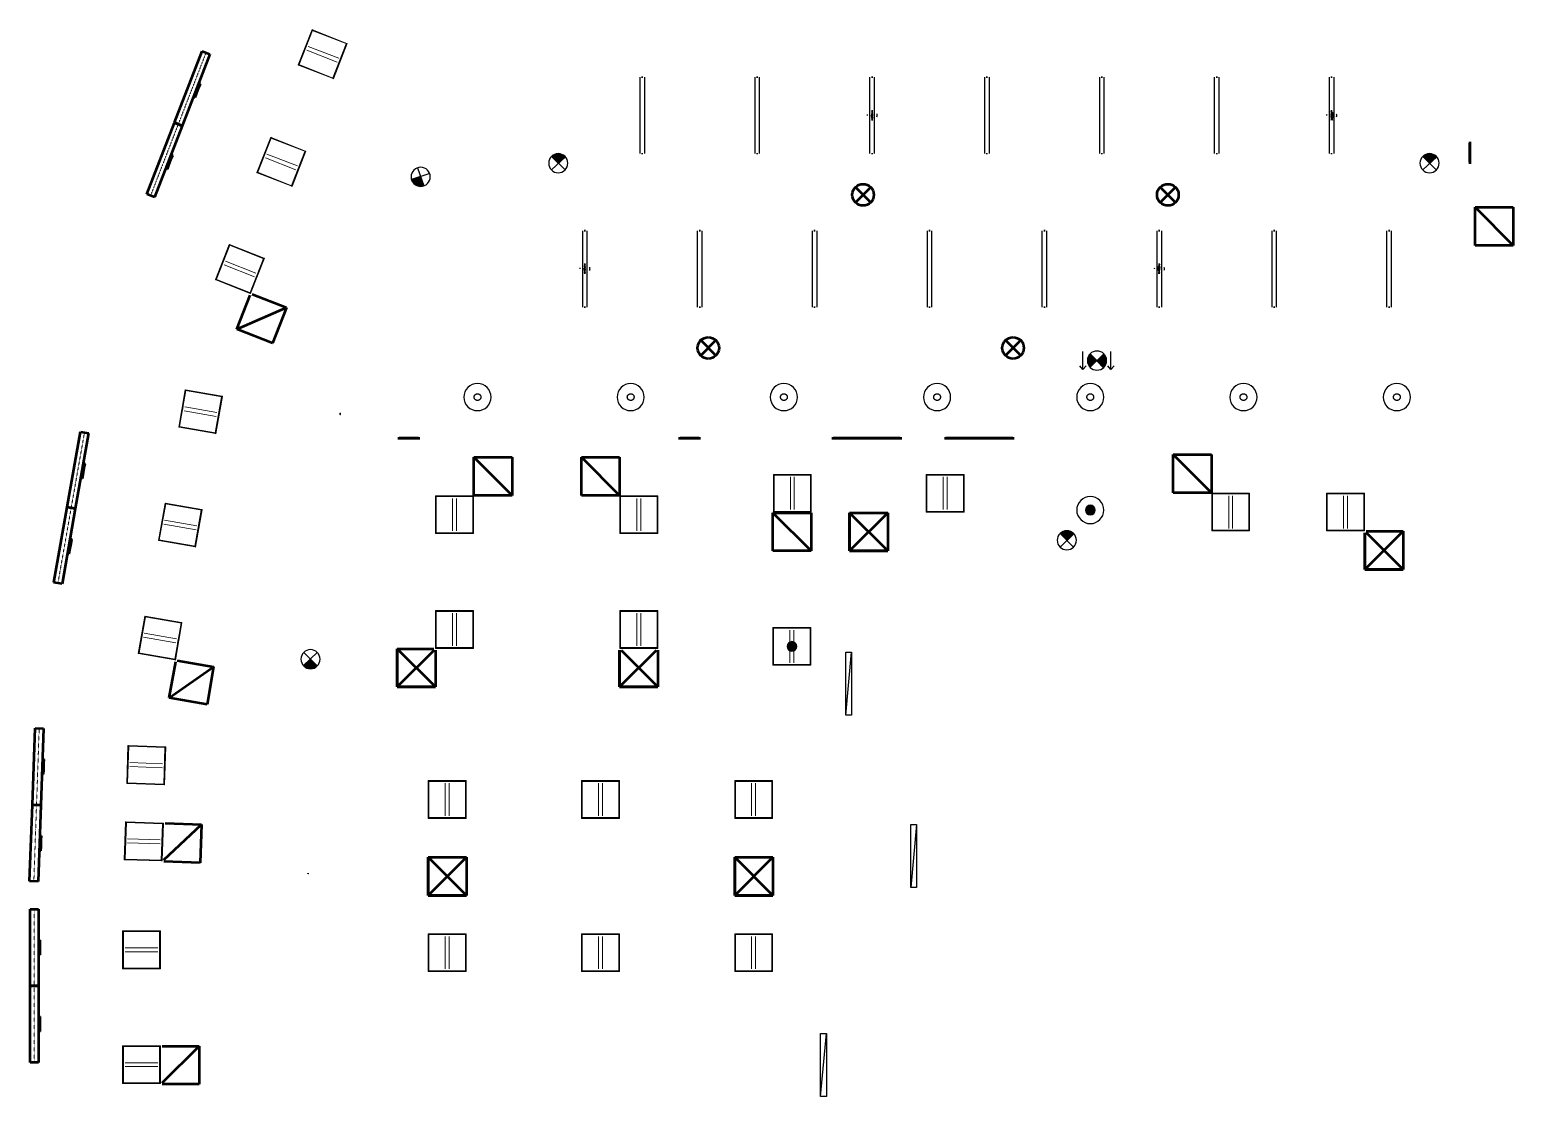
# Model space of a CAD drawing. Header units: inches. Extents: x 12491 to 15210, y -49 to 1476.
# Drawn here: x 12491 to 13421, y -36 to 633 of the extents above; entities that cross this region are included whole.
import ezdxf

# ---------------------------------------------------------------- set-up
doc = ezdxf.new("R2010")
doc.units = ezdxf.units.IN
doc.header["$MEASUREMENT"] = 0
doc.linetypes.add('Hidden 1_16_', pattern=[0.09375, 0.0625, -0.03125])
doc.linetypes.add('Hidden_Mech', pattern=[0.070312, 0.046875, -0.023437])
for name, color, linetype, lineweight in [('A-DETL-DEMO', 6, 'Hidden 1_16_', 30), ('A-DETL-GENF', 92, 'Continuous', 18), ('A-DETL-MEDM', 33, 'Continuous', 25), ('E-LITE-EQPM', 33, 'Continuous', 25), ('M-HVAC-CDFF', 50, 'Continuous', 50)]:
    doc.layers.add(name, color=color, linetype=linetype, lineweight=lineweight)

# ---------------------------------------------------------------- blocks, each defined once
blk = doc.blocks.new('Lighting-Troffer-Cooper-Metalux-Encounter-22EN-24EN-LD2 - See Type Catalog-2812981-3RD FLOOR RCP - NEW')
at = {"layer": 'E-LITE-EQPM', "lineweight": 9}
for p, q in [((-11.875, 11.84375), (-11.875, 11.59375)), ((11.875, 11.84375), (-11.875, 11.84375)), ((-11.875, 11.59375), (-11.46875, 11.59375)), ((-11.875, 11.59375), (-11.46875, 11.59375)), ((-11.875, 11.59375), (-11.875, -11.59375)), ((-11.46875, 11.59375), (-11.46875, 11.34375)), ((-11.46875, -11.59375), (-11.46875, 11.59375)), ((11.46875, 11.34375), (-11.46875, 11.34375)), ((-1.25, 10.21875), (-1.25, -10.21875)), ((1.25, -10.21875), (1.25, 10.21875)), ((11.46875, 11.34375), (11.46875, 11.59375)), ((11.46875, 11.59375), (11.875, 11.59375)), ((11.46875, 11.59375), (11.875, 11.59375)), ((11.46875, -11.59375), (11.46875, 11.59375)), ((11.875, 11.59375), (11.875, 11.84375)), ((11.875, 11.59375), (11.875, -11.59375)), ((-11.46875, -11.59375), (-11.875, -11.59375)), ((-11.875, -11.59375), (-11.875, -11.84375)), ((-11.46875, -11.59375), (-11.875, -11.59375)), ((-11.875, -11.84375), (11.875, -11.84375)), ((-11.46875, -11.34375), (11.46875, -11.34375)), ((-11.46875, -11.34375), (-11.46875, -11.59375)), ((11.46875, -11.59375), (11.46875, -11.34375)), ((11.875, -11.59375), (11.46875, -11.59375)), ((11.875, -11.59375), (11.46875, -11.59375)), ((11.875, -11.84375), (11.875, -11.59375))]:
    blk.add_line(p, q, dxfattribs=at)
at = {"layer": 'E-LITE-EQPM'}
for p, q in [((-1.25, 11.59375), (1.28228, 11.59375)), ((1.28228, -11.59375), (-1.25, -11.59375))]:
    blk.add_line(p, q, dxfattribs=at)
blk = doc.blocks.new('Lighting-Fixture-Coronet-LS4-LED-ASM - LS4 LED ASM-V61-3RD FLOOR RCP - NEW')
at = {"layer": 'E-LITE-EQPM'}
for p, q in [((-24, 0.42), (-24, -0.42)), ((-23.94, 1.53), (23.94, 1.53)), ((-23.94, -0.4), (-23.94, 0.4)), ((0.11, 0.21), (0.11, 0.25)), ((23.94, -0.4), (23.94, 0.4)), ((24, 0.42), (24, -0.42)), ((23.94, -1.53), (-23.94, -1.53))]:
    blk.add_line(p, q, dxfattribs=at)
for radius in [0.5, 0.335, 0.196, 0.0816]:
    blk.add_circle((0.11, 0.07), radius, dxfattribs=at)
for radius, start, end in [(3, 166.15385, 189.17363), (2.75, 166.15385, 190.00759), (2.5, 172.05977, 191.41604), (2.25, 171.17753, 192.68449), (2, 163.63636, 193.81392), (1.75, 144, 196.64754), (1.5, 144, 199.42213), (1.33, 160, 201.18819), (1.15, 120, 205.39152), (3, 71.83035, 111.91373), (1, 360, 210.27135), (0.84, 360, 218.29054), (0.68, 360, 231.0082), (0.68, 313.95537, 360), (0.84, 322.75626, 360), (1, 329.72865, 360), (1.15, 360, 40), (1.33, 360, 40), (1.15, 334.32124, 360), (1.5, 360, 36), (1.33, 337.74782, 360), (1.75, 360, 36), (1.5, 340.57787, 360), (1.75, 343.35246, 360), (2, 345.60289, 360), (2, 360, 10.01366), (2.25, 347.31551, 360), (2.25, 360, 8.82247), (2.5, 348.58396, 360), (2.5, 360, 7.94023), (2.75, 349.6929, 360), (2.75, 360, 7.16892), (3, 350.55183, 360), (3, 360, 6.57151), (3, 267.00892, 280.29308)]:
    blk.add_arc((0.11, 0.07), radius, start, end, dxfattribs=at)
blk = doc.blocks.new('Lighting-Fixture-Coronet-LS4-LED-ASM - LS4 LED ASM-3097274-3RD FLOOR RCP - NEW')
at = {"layer": 'E-LITE-EQPM'}
for p, q in [((-24, 0.42), (-24, -0.42)), ((-23.94, 1.53), (23.94, 1.53)), ((-23.94, -0.4), (-23.94, 0.4)), ((23.94, -0.4), (23.94, 0.4)), ((24, 0.42), (24, -0.42)), ((23.94, -1.53), (-23.94, -1.53))]:
    blk.add_line(p, q, dxfattribs=at)
blk = doc.blocks.new('Lighting-Fixture-Coronet-LS4-LED-ASM - LS4 LED ASM-V62-3RD FLOOR RCP - NEW')
at = {"layer": 'E-LITE-EQPM'}
for p, q in [((-24, 0.42), (-24, -0.42)), ((-23.94, 1.53), (23.94, 1.53)), ((-23.94, -0.4), (-23.94, 0.4)), ((0.11, 0.21), (0.11, 0.25)), ((23.94, -0.4), (23.94, 0.4)), ((24, 0.42), (24, -0.42)), ((23.94, -1.53), (-23.94, -1.53))]:
    blk.add_line(p, q, dxfattribs=at)
for radius in [0.335, 0.196, 0.0816]:
    blk.add_circle((0.11, 0.07), radius, dxfattribs=at)
for radius, start, end in [(3, 173.61944, 193.84615), (2.75, 173.03939, 193.84615), (2.5, 172.05977, 191.41604), (2.25, 171.17753, 192.68449), (2, 170.39197, 196.36364), (1.75, 168.4211, 196.64754), (1.5, 166.49128, 216), (1.33, 165.45627, 201.18819), (1.15, 163.2167, 240), (3, 71.83035, 111.91373), (1, 158.94529, 360), (0.84, 156.66109, 360), (0.68, 149.24998, 360), (0.5, 134.15708, 360), (0.5, 360, 45.84292), (0.68, 360, 32.02554), (0.84, 360, 25.90423), (1.15, 320, 360), (1, 360, 21.05471), (1.33, 320, 360), (1.15, 360, 17.86041), (1.5, 324, 360), (1.33, 360, 15.47711), (1.5, 360, 13.50872), (1.75, 343.35246, 360), (1.75, 360, 11.5789), (2, 345.60289, 360), (2, 360, 10.01366), (2.25, 347.31551, 360), (2.25, 360, 8.82247), (2.5, 348.58396, 360), (2.5, 360, 7.94023), (2.75, 349.6929, 360), (2.75, 360, 7.16892), (3, 350.55183, 360), (3, 360, 6.57151), (3, 267.00892, 280.29308)]:
    blk.add_arc((0.11, 0.07), radius, start, end, dxfattribs=at)
blk = doc.blocks.new('Lighting-Fixture-Coronet-LS4-LED-ASM - LS4 LED ASM-3097275-3RD FLOOR RCP - NEW')
at = {"layer": 'E-LITE-EQPM'}
for p, q in [((-24, 0.42), (-24, -0.42)), ((-23.94, 1.53), (23.94, 1.53)), ((-23.94, -0.4), (-23.94, 0.4)), ((23.94, -0.4), (23.94, 0.4)), ((24, 0.42), (24, -0.42)), ((23.94, -1.53), (-23.94, -1.53))]:
    blk.add_line(p, q, dxfattribs=at)
blk = doc.blocks.new('Lighting-Fixture-Coronet-LS4-LED-ASM - LS4 LED ASM-V54-3RD FLOOR RCP - NEW')
at = {"layer": 'E-LITE-EQPM'}
for p, q in [((-24, 0.42), (-24, -0.42)), ((-23.94, 1.53), (23.94, 1.53)), ((-23.94, -0.4), (-23.94, 0.4)), ((0.11, 0.21), (0.11, 0.25)), ((23.94, -0.4), (23.94, 0.4)), ((24, 0.42), (24, -0.42)), ((23.94, -1.53), (-23.94, -1.53))]:
    blk.add_line(p, q, dxfattribs=at)
for radius in [0.335, 0.196, 0.0816]:
    blk.add_circle((0.11, 0.07), radius, dxfattribs=at)
for radius, start, end in [(3, 173.61944, 189.17363), (2.75, 173.03939, 190.00759), (2.5, 172.05977, 191.41604), (2.25, 171.17753, 192.68449), (2, 170.39197, 193.81392), (1.75, 168.4211, 196.64754), (1.5, 166.49128, 199.42213), (1.33, 165.45627, 201.18819), (1.15, 163.2167, 205.39152), (3, 71.83035, 111.91373), (1, 158.94529, 210.27135), (0.84, 156.66109, 218.29054), (0.68, 149.24998, 231.0082), (0.5, 134.15708, 360), (0.5, 360, 45.84292), (0.68, 313.95537, 360), (0.68, 360, 32.02554), (0.84, 322.75626, 360), (0.84, 360, 25.90423), (1, 329.72865, 360), (1, 360, 21.05471), (1.15, 334.32124, 360), (1.15, 360, 17.86041), (1.33, 337.74782, 360), (1.33, 360, 15.47711), (1.5, 340.57787, 360), (1.5, 360, 13.50872), (1.75, 343.35246, 360), (1.75, 360, 11.5789), (2, 345.60289, 360), (2, 360, 10.01366), (2.25, 347.31551, 360), (2.25, 360, 8.82247), (2.5, 348.58396, 360), (2.5, 360, 7.94023), (2.75, 349.6929, 360), (2.75, 360, 7.16892), (3, 350.55183, 360), (3, 360, 6.57151), (3, 267.00892, 280.29308)]:
    blk.add_arc((0.11, 0.07), radius, start, end, dxfattribs=at)
blk = doc.blocks.new('Indoor_Alum_Lbay_Cooper_Lumark_EP_Enterprise_0001 - Indoor_Alum_Lbay_Cooper_Lumark_EP_Enterprise_0001-3099196-3RD FLOOR RCP - NEW')
at = {"layer": 'E-LITE-EQPM', "flags": 128}
for points in [[(2.11, 0), (2.11, 0.08), (2.11, 0.17), (2.1, 0.25), (2.09, 0.34), (2.07, 0.42), (2.05, 0.5), (2.03, 0.58), (2.01, 0.67), (1.98, 0.74), (1.95, 0.82), (1.91, 0.9), (1.88, 0.98), (1.84, 1.05), (1.79, 1.12), (1.75, 1.19), (1.7, 1.26), (1.64, 1.33), (1.59, 1.39), (1.53, 1.46), (1.47, 1.52), (1.41, 1.57), (1.35, 1.63), (1.28, 1.68), (1.21, 1.73), (1.14, 1.78), (1.07, 1.82), (1, 1.86), (0.92, 1.9), (0.84, 1.94), (0.77, 1.97), (0.69, 2), (0.61, 2.03), (0.52, 2.05), (0.44, 2.07), (0.36, 2.08), (0.28, 2.1), (0.19, 2.11), (0.11, 2.11), (0.02, 2.11), (-0.06, 2.11), (-0.15, 2.11), (-0.23, 2.1), (-0.31, 2.09), (-0.4, 2.08), (-0.48, 2.06), (-0.56, 2.04), (-0.64, 2.01), (-0.72, 1.99), (-0.8, 1.96), (-0.88, 1.92), (-0.96, 1.89), (-1.03, 1.85), (-1.1, 1.8), (-1.18, 1.76), (-1.24, 1.71), (-1.31, 1.66), (-1.38, 1.6), (-1.44, 1.55), (-1.5, 1.49), (-1.56, 1.43), (-1.62, 1.36), (-1.67, 1.3), (-1.72, 1.23), (-1.77, 1.16), (-1.81, 1.09), (-1.85, 1.02), (-1.89, 0.94), (-1.93, 0.87), (-1.96, 0.79), (-1.99, 0.71), (-2.02, 0.63), (-2.04, 0.55), (-2.06, 0.46), (-2.08, 0.38), (-2.09, 0.3), (-2.1, 0.21), (-2.11, 0.13), (-2.11, 0.05), (-2.11, 0)], [(-2.11, 0), (-2.11, -0.08), (-2.11, -0.17), (-2.1, -0.25), (-2.09, -0.34), (-2.07, -0.42), (-2.05, -0.5), (-2.03, -0.58), (-2.01, -0.67), (-1.98, -0.74), (-1.95, -0.82), (-1.91, -0.9), (-1.88, -0.98), (-1.84, -1.05), (-1.79, -1.12), (-1.75, -1.19), (-1.7, -1.26), (-1.64, -1.33), (-1.59, -1.39), (-1.53, -1.46), (-1.47, -1.52), (-1.41, -1.57), (-1.35, -1.63), (-1.28, -1.68), (-1.21, -1.73), (-1.14, -1.78), (-1.07, -1.82), (-1, -1.86), (-0.92, -1.9), (-0.84, -1.94), (-0.77, -1.97), (-0.69, -2), (-0.61, -2.03), (-0.52, -2.05), (-0.44, -2.07), (-0.36, -2.08), (-0.28, -2.1), (-0.19, -2.11), (-0.11, -2.11), (-0.02, -2.11), (0.06, -2.11), (0.15, -2.11), (0.23, -2.1), (0.31, -2.09), (0.4, -2.08), (0.48, -2.06), (0.56, -2.04), (0.64, -2.01), (0.72, -1.99), (0.8, -1.96), (0.88, -1.92), (0.96, -1.89), (1.03, -1.85), (1.1, -1.8), (1.18, -1.76), (1.24, -1.71), (1.31, -1.66), (1.38, -1.6), (1.44, -1.55), (1.5, -1.49), (1.56, -1.43), (1.62, -1.36), (1.67, -1.3), (1.72, -1.23), (1.77, -1.16), (1.81, -1.09), (1.85, -1.02), (1.89, -0.94), (1.93, -0.87), (1.96, -0.79), (1.99, -0.71), (2.02, -0.63), (2.04, -0.55), (2.06, -0.46), (2.08, -0.38), (2.09, -0.3), (2.1, -0.21), (2.11, -0.13), (2.11, -0.05), (2.11, 0)]]:
    blk.add_lwpolyline(points, dxfattribs=at)
at = {"layer": 'E-LITE-EQPM'}
blk.add_circle((0, 0), 8.5, dxfattribs=at)
blk = doc.blocks.new('Lighting-Troffer-Cooper-Metalux-Encounter-22EN-24EN-LD2 - See Type Catalog-3012643-3RD FLOOR RCP - NEW')
at = {"layer": 'E-LITE-EQPM', "lineweight": 9}
for p, q in [((-11.87, 11.84), (-11.87, 11.59)), ((11.88, 11.84), (-11.87, 11.84)), ((-11.87, 11.59), (-11.47, 11.59)), ((-11.87, 11.59), (-11.47, 11.59)), ((-11.87, 11.59), (-11.87, -11.59)), ((-11.47, 11.59), (-11.47, 11.34)), ((-11.47, -11.59), (-11.47, 11.59)), ((11.47, 11.34), (-11.47, 11.34)), ((-1.25, 10.22), (-1.25, -10.22)), ((1.25, -10.22), (1.25, 10.22)), ((11.47, 11.34), (11.47, 11.59)), ((11.47, 11.59), (11.88, 11.59)), ((11.47, 11.59), (11.88, 11.59)), ((11.47, -11.59), (11.47, 11.59)), ((11.88, 11.59), (11.88, 11.84)), ((11.88, 11.59), (11.88, -11.59)), ((-11.47, -11.59), (-11.87, -11.59)), ((-11.87, -11.59), (-11.87, -11.84)), ((-11.47, -11.59), (-11.87, -11.59)), ((-11.87, -11.84), (11.88, -11.84)), ((-11.47, -11.34), (11.47, -11.34)), ((-11.47, -11.34), (-11.47, -11.59)), ((11.47, -11.59), (11.47, -11.34)), ((11.88, -11.59), (11.47, -11.59)), ((11.88, -11.59), (11.47, -11.59)), ((11.88, -11.84), (11.88, -11.59))]:
    blk.add_line(p, q, dxfattribs=at)
at = {"layer": 'E-LITE-EQPM'}
for p, q in [((-1.25, 11.59), (1.28, 11.59)), ((0, 0.14), (0, 0.18)), ((1.28, -11.59), (-1.25, -11.59))]:
    blk.add_line(p, q, dxfattribs=at)
for radius in [3, 2.75, 2.5, 2.25, 2, 1.75, 1.5, 1.33, 1.15, 1, 0.84, 0.68, 0.5, 0.335, 0.196, 0.0816]:
    blk.add_circle((0, 0), radius, dxfattribs=at)
blk = doc.blocks.new('Indoor_Alum_Lbay_Cooper_Lumark_EP_Enterprise_0001 - Indoor_Alum_Lbay_Cooper_Lumark_EP_Enterprise_0001-2850561-3RD FLOOR RCP - NEW')
at = {"layer": 'E-LITE-EQPM'}
blk.add_line((0, 0.14), (0, 0.18), dxfattribs=at)
at = {"layer": 'E-LITE-EQPM', "flags": 128}
for points in [[(2.11, 0), (2.11, 0.08), (2.11, 0.17), (2.1, 0.25), (2.09, 0.34), (2.07, 0.42), (2.05, 0.5), (2.03, 0.58), (2.01, 0.67), (1.98, 0.74), (1.95, 0.82), (1.91, 0.9), (1.88, 0.98), (1.84, 1.05), (1.79, 1.12), (1.75, 1.19), (1.7, 1.26), (1.64, 1.33), (1.59, 1.39), (1.53, 1.46), (1.47, 1.52), (1.41, 1.57), (1.35, 1.63), (1.28, 1.68), (1.21, 1.73), (1.14, 1.78), (1.07, 1.82), (1, 1.86), (0.92, 1.9), (0.84, 1.94), (0.77, 1.97), (0.69, 2), (0.61, 2.03), (0.52, 2.05), (0.44, 2.07), (0.36, 2.08), (0.28, 2.1), (0.19, 2.11), (0.11, 2.11), (0.02, 2.11), (-0.06, 2.11), (-0.15, 2.11), (-0.23, 2.1), (-0.31, 2.09), (-0.4, 2.08), (-0.48, 2.06), (-0.56, 2.04), (-0.64, 2.01), (-0.72, 1.99), (-0.8, 1.96), (-0.88, 1.92), (-0.96, 1.89), (-1.03, 1.85), (-1.1, 1.8), (-1.18, 1.76), (-1.24, 1.71), (-1.31, 1.66), (-1.38, 1.6), (-1.44, 1.55), (-1.5, 1.49), (-1.56, 1.43), (-1.62, 1.36), (-1.67, 1.3), (-1.72, 1.23), (-1.77, 1.16), (-1.81, 1.09), (-1.85, 1.02), (-1.89, 0.94), (-1.93, 0.87), (-1.96, 0.79), (-1.99, 0.71), (-2.02, 0.63), (-2.04, 0.55), (-2.06, 0.46), (-2.08, 0.38), (-2.09, 0.3), (-2.1, 0.21), (-2.11, 0.13), (-2.11, 0.05), (-2.11, 0)], [(-2.11, 0), (-2.11, -0.08), (-2.11, -0.17), (-2.1, -0.25), (-2.09, -0.34), (-2.07, -0.42), (-2.05, -0.5), (-2.03, -0.58), (-2.01, -0.67), (-1.98, -0.74), (-1.95, -0.82), (-1.91, -0.9), (-1.88, -0.98), (-1.84, -1.05), (-1.79, -1.12), (-1.75, -1.19), (-1.7, -1.26), (-1.64, -1.33), (-1.59, -1.39), (-1.53, -1.46), (-1.47, -1.52), (-1.41, -1.57), (-1.35, -1.63), (-1.28, -1.68), (-1.21, -1.73), (-1.14, -1.78), (-1.07, -1.82), (-1, -1.86), (-0.92, -1.9), (-0.84, -1.94), (-0.77, -1.97), (-0.69, -2), (-0.61, -2.03), (-0.52, -2.05), (-0.44, -2.07), (-0.36, -2.08), (-0.28, -2.1), (-0.19, -2.11), (-0.11, -2.11), (-0.02, -2.11), (0.06, -2.11), (0.15, -2.11), (0.23, -2.1), (0.31, -2.09), (0.4, -2.08), (0.48, -2.06), (0.56, -2.04), (0.64, -2.01), (0.72, -1.99), (0.8, -1.96), (0.88, -1.92), (0.96, -1.89), (1.03, -1.85), (1.1, -1.8), (1.18, -1.76), (1.24, -1.71), (1.31, -1.66), (1.38, -1.6), (1.44, -1.55), (1.5, -1.49), (1.56, -1.43), (1.62, -1.36), (1.67, -1.3), (1.72, -1.23), (1.77, -1.16), (1.81, -1.09), (1.85, -1.02), (1.89, -0.94), (1.93, -0.87), (1.96, -0.79), (1.99, -0.71), (2.02, -0.63), (2.04, -0.55), (2.06, -0.46), (2.08, -0.38), (2.09, -0.3), (2.1, -0.21), (2.11, -0.13), (2.11, -0.05), (2.11, 0)]]:
    blk.add_lwpolyline(points, dxfattribs=at)
at = {"layer": 'E-LITE-EQPM'}
for radius in [8.5, 3, 2.75, 2.5, 2.25, 2, 1.75, 1.5, 1.33, 1.15, 1, 0.84, 0.68, 0.5, 0.335, 0.196, 0.0816]:
    blk.add_circle((0, 0), radius, dxfattribs=at)
blk = doc.blocks.new('Return Diffuser - Rectangular Outlet _PAR_ - PAR-8x8_24x24-V69-3RD FLOOR RCP - NEW')
at = {"layer": 'M-HVAC-CDFF'}
for p, q in [((12, 12), (-12, 12)), ((-12, 12), (-12, -10.9)), ((-12, 12), (12, -12)), ((12, -12), (12, 12)), ((-11.03, -12), (12, -12))]:
    blk.add_line(p, q, dxfattribs=at)
blk = doc.blocks.new('Return Diffuser - Rectangular Outlet _PAR_ - PAR-8x8_24x24-V70-3RD FLOOR RCP - NEW')
at = {"layer": 'M-HVAC-CDFF'}
for p, q in [((12, 12), (-12, 12)), ((-12, 12), (-12, -11.03)), ((-12, 12), (12, -12)), ((12, -12), (12, 12)), ((-11.28, -12), (12, -12))]:
    blk.add_line(p, q, dxfattribs=at)
blk = doc.blocks.new('Return Diffuser - Rectangular Outlet _PAR_ - PAR-8x8_24x24-V71-3RD FLOOR RCP - NEW')
at = {"layer": 'M-HVAC-CDFF'}
for p, q in [((12, 12), (-10.93, 12)), ((-10.86, 10.86), (12, -12)), ((12, -12), (12, 12)), ((-10.86, -12), (12, -12))]:
    blk.add_line(p, q, dxfattribs=at)
blk = doc.blocks.new('Return Diffuser - Rectangular Outlet _PAR_ - PAR-8x8_24x24-V72-3RD FLOOR RCP - NEW')
at = {"layer": 'M-HVAC-CDFF'}
for p, q in [((12, 12), (-11.22, 12)), ((-11.14, 11.14), (12, -12)), ((12, -12), (12, 12)), ((-11.14, -12), (12, -12))]:
    blk.add_line(p, q, dxfattribs=at)
blk = doc.blocks.new('Return Diffuser - Rectangular Outlet _PAR_ - PAR-8x8_24x24-2882038-3RD FLOOR RCP - NEW')
at = {"layer": 'M-HVAC-CDFF'}
for p, q in [((12, 12), (-12, 12)), ((-12, 12), (-12, -12)), ((-12, 12), (12, -12)), ((12, -12), (12, 12)), ((-12, -12), (12, -12))]:
    blk.add_line(p, q, dxfattribs=at)
blk = doc.blocks.new('Supply Diffuser _OMNI_ - 8_ RD INLET _24x24_-2909467-3RD FLOOR RCP - NEW')
at = {"layer": 'M-HVAC-CDFF'}
for p, q in [((12, 12), (-12, -12)), ((-12, 11.03), (-12, -12)), ((-12, 11.03), (-12, -12)), ((-11.35, 11.35), (12, -12)), ((12, 12), (-11.06, 12)), ((-11.06, 12), (12, 12)), ((12, -12), (12, 12)), ((12, 12), (12, -12)), ((-12, -12), (12, -12)), ((-12, -12), (12, -12))]:
    blk.add_line(p, q, dxfattribs=at)
blk = doc.blocks.new('Supply Diffuser _OMNI_ - 8_ RD INLET _24x24_-V78-3RD FLOOR RCP - NEW')
at = {"layer": 'M-HVAC-CDFF'}
for p, q in [((12, 12), (-12, 12)), ((-12, 12), (-12, -11.03)), ((-12, 12), (12, -12)), ((-12, 12), (-12, -11.03)), ((-12, 12), (12, 12)), ((12, 12), (-11.35, -11.35)), ((12, -12), (12, 12)), ((12, 12), (12, -12)), ((-11.06, -12), (12, -12)), ((-11.06, -12), (12, -12))]:
    blk.add_line(p, q, dxfattribs=at)
blk = doc.blocks.new('Supply Diffuser _OMNI_ - 8_ RD INLET _24x24_-V79-3RD FLOOR RCP - NEW')
at = {"layer": 'M-HVAC-CDFF'}
for p, q in [((12, 12), (-11.06, 12)), ((-11.06, 12), (12, 12)), ((12, 12), (-11.03, -11.03)), ((-11.03, 11.03), (12, -12)), ((12, -12), (12, 12)), ((12, 12), (12, -12)), ((-11.06, -12), (12, -12)), ((-11.06, -12), (12, -12))]:
    blk.add_line(p, q, dxfattribs=at)
blk = doc.blocks.new('Supply Diffuser _OMNI_ - 8_ RD INLET _24x24_-3198319-3RD FLOOR RCP - NEW')
at = {"layer": 'M-HVAC-CDFF'}
for p, q in [((12, 12), (-12, 12)), ((-12, 12), (-12, -12)), ((12, 12), (-12, -12)), ((-12, 12), (12, -12)), ((-12, 12), (-12, -12)), ((-12, 12), (12, 12)), ((12, -12), (12, 12)), ((12, 12), (12, -12)), ((-12, -12), (12, -12)), ((-12, -12), (12, -12))]:
    blk.add_line(p, q, dxfattribs=at)
blk = doc.blocks.new('Plenum Slot Supply _TBD_ - 8_ RD INLET - TBDI _48_ Plenum_-2903914-3RD FLOOR RCP - NEW')
at = {"layer": 'M-HVAC-CDFF'}
for p, q in [((24, 2.625), (-24, 2.625)), ((-24, 2.625), (-24, -2.625)), ((24, -2.625), (24, 2.625)), ((-24, -2.625), (24, -2.625)), ((-4.6875, -2.625), (-4.6875, -3.75)), ((-2.0625, -3.75), (-4.6875, -3.75)), ((2.0625, -3.75), (-2.0625, -3.75)), ((4.6875, -3.75), (2.0625, -3.75)), ((4.6875, -3.75), (4.6875, -2.625))]:
    blk.add_line(p, q, dxfattribs=at)
at = {"layer": 'M-HVAC-CDFF', "linetype": 'Hidden_Mech', "lineweight": 9}
blk.add_line((-24, 0), (24, 0), dxfattribs=at)
blk = doc.blocks.new('Plenum Slot Supply _TBD_ - 8_ RD INLET - TBDI _48_ Plenum_-2904101-3RD FLOOR RCP - NEW')
at = {"layer": 'M-HVAC-CDFF'}
for p, q in [((24, 2.625), (-24, 2.625)), ((-24, 2.625), (-24, -2.625)), ((24, -2.625), (24, 2.625)), ((-24, -2.625), (24, -2.625)), ((-4.6875, -2.625), (-4.6875, -3.75)), ((-2.0625, -3.75), (-4.6875, -3.75)), ((2.0625, -3.75), (-2.0625, -3.75)), ((4.6875, -3.75), (2.0625, -3.75)), ((4.6875, -3.75), (4.6875, -2.625))]:
    blk.add_line(p, q, dxfattribs=at)
at = {"layer": 'M-HVAC-CDFF', "linetype": 'Hidden_Mech', "lineweight": 9}
blk.add_line((-24, 0), (24, 0), dxfattribs=at)
blk = doc.blocks.new('Plenum Slot Supply _TBD_ - 8_ RD INLET - TBDI _48_ Plenum_-2904137-3RD FLOOR RCP - NEW')
at = {"layer": 'M-HVAC-CDFF'}
for p, q in [((24, 2.625), (-24, 2.625)), ((-24, 2.625), (-24, -2.625)), ((24, -2.625), (24, 2.625)), ((-24, -2.625), (24, -2.625)), ((-4.6875, -2.625), (-4.6875, -3.75)), ((-2.0625, -3.75), (-4.6875, -3.75)), ((2.0625, -3.75), (-2.0625, -3.75)), ((4.6875, -3.75), (2.0625, -3.75)), ((4.6875, -3.75), (4.6875, -2.625))]:
    blk.add_line(p, q, dxfattribs=at)
at = {"layer": 'M-HVAC-CDFF', "linetype": 'Hidden_Mech', "lineweight": 9}
blk.add_line((-24, 0), (24, 0), dxfattribs=at)
blk = doc.blocks.new('Round Diffuser _R-OMNI_ - R-OMNI-06-3221306-3RD FLOOR RCP - NEW')
at = {"layer": 'M-HVAC-CDFF'}
for p, q in [((4.77, 4.77), (-4.77, -4.77)), ((-4.77, 4.77), (4.77, -4.77))]:
    blk.add_line(p, q, dxfattribs=at)
for start, end in [(360, 180), (180, 360)]:
    blk.add_arc((0, 0), 6.75, start, end, dxfattribs=at)
blk = doc.blocks.new('Exit Sign - _GPI_ - Exit Sign-3067575-3RD FLOOR RCP - NEW')
at = {"layer": 'E-LITE-EQPM', "linetype": 'Hidden 1_16_', "lineweight": 30}
blk.add_hatch(color=256, dxfattribs=at).paths.add_polyline_path([(0.11, -5.99), (-1.45, -5.78), (-2.89, -5.18), (-4.13, -4.23), (0.11, 0.01), (4.35, -4.23), (3.11, -5.19), (1.66, -5.78), (0.11, -5.99)], flags=0)
at = {"layer": 'A-DETL-GENF'}
for p, q in [((0.11, 0.01), (-4.13, -4.23)), ((4.35, -4.23), (0.11, 0.01))]:
    blk.add_line(p, q, dxfattribs=at)
blk.add_arc((0.11, 0.01), 6, 224.94157, 314.94157, dxfattribs=at)
at = {"layer": 'E-LITE-EQPM'}
for p, q in [((4.23, 4.25), (-4.25, -4.23)), ((-4.23, 4.25), (4.47, -4))]:
    blk.add_line(p, q, dxfattribs=at)
blk.add_circle((0, 0), 6, dxfattribs=at)
blk = doc.blocks.new('Exit Sign - _GPI_ - Exit Sign-3067705-3RD FLOOR RCP - NEW')
at = {"layer": 'E-LITE-EQPM', "linetype": 'Hidden 1_16_', "lineweight": 30}
for points in [[(4.23, 4.26), (-0.01, 0.01), (-4.26, 4.25), (-3, 5.21), (-1.55, 5.81), (-0.01, 6.01), (1.54, 5.81), (2.99, 5.21)], [(4.35, -4.23), (3.11, -5.19), (1.66, -5.78), (0.11, -5.99), (-1.45, -5.78), (-2.89, -5.18), (-4.13, -4.23), (0.11, 0.01), (4.23, -4.11)]]:
    blk.add_hatch(color=256, dxfattribs=at).paths.add_polyline_path(points, flags=0)
at = {"layer": 'A-DETL-GENF'}
for p, q in [((-4.26, 4.25), (-0.01, 0.01)), ((0.11, 0.01), (-4.13, -4.23)), ((-0.01, 0.01), (4.23, 4.26)), ((4.35, -4.23), (0.11, 0.01))]:
    blk.add_line(p, q, dxfattribs=at)
for centre, start, end in [((-0.01, 0.01), 45.05843, 135.05843), ((0.11, 0.01), 224.94157, 314.94157)]:
    blk.add_arc(centre, 6, start, end, dxfattribs=at)
at = {"layer": 'A-DETL-MEDM'}
for p, q in [((5.69, 8.79), (3.32, 10.79)), ((5.31, 8.79), (-5.72, 8.79)), ((5.69, 8.79), (3.32, 6.8)), ((5.31, -8.77), (-5.72, -8.77)), ((5.69, -8.77), (3.32, -6.77)), ((5.69, -8.77), (3.32, -10.76))]:
    blk.add_line(p, q, dxfattribs=at)
at = {"layer": 'E-LITE-EQPM'}
for p, q in [((4.23, 4.25), (-4.25, -4.23)), ((-4.23, 4.25), (4.47, -4))]:
    blk.add_line(p, q, dxfattribs=at)
blk.add_circle((0, 0), 6, dxfattribs=at)
blk = doc.blocks.new('Lighting-Wall-Philips_Day-Brite-Tableau-Symmetric - TAB3L-SYM-3136716-3RD FLOOR RCP - NEW')
at = {"layer": 'E-LITE-EQPM'}
for p, q in [((13002.73, 242.52), (13006.35, 242.52)), ((13002.73, 203.08), (13002.73, 242.52)), ((13002.73, 203.08), (13006.35, 242.52)), ((13006.35, 242.52), (13006.35, 203.08)), ((13006.35, 203.08), (13002.73, 203.08))]:
    blk.add_line(p, q, dxfattribs=at)
blk = doc.blocks.new('Return Grille _350_ - 350FS-3207466-3RD FLOOR RCP - NEW')
at = {"layer": 'M-HVAC-CDFF'}
for p, q in [((12911.73, 376.49), (12897.98, 376.49)), ((12910.85, 376.74), (12898.85, 376.74))]:
    blk.add_line(p, q, dxfattribs=at)
blk = doc.blocks.new('Supply Diffuser _OMNI_ - 8_ RD INLET _24x24_-2909084-3RD FLOOR RCP - NEW')
at = {"layer": 'M-HVAC-CDFF'}
for p, q in [((12, 12), (-12, 12)), ((-12, 12), (-12, -12)), ((12, 12), (-12, -12)), ((-12, 12), (12, -12)), ((-12, 12), (-12, -12)), ((-12, 12), (12, 12)), ((12, -12), (12, 12)), ((12, 12), (12, -12)), ((-12, -12), (12, -12)), ((-12, -12), (12, -12))]:
    blk.add_line(p, q, dxfattribs=at)
blk = doc.blocks.new('Return Grille _350_ - 350FS-3224294-3RD FLOOR RCP - NEW')
at = {"layer": 'M-HVAC-CDFF'}
for p, q in [((13037.76, 376.49), (12994.01, 376.49)), ((13036.88, 376.74), (12994.88, 376.74))]:
    blk.add_line(p, q, dxfattribs=at)
blk = doc.blocks.new('KREON Holon 80 - KREON Holon 80 - Surface Mounted-V91-3RD FLOOR RCP - NEW')
at = {"layer": 'A-DETL-DEMO'}
blk.add_line((17.62, 0.14), (17.62, 0.18), dxfattribs=at)
for radius in [0.335, 0.196, 0.0816]:
    blk.add_circle((17.62, 0), radius, dxfattribs=at)
blk = doc.blocks.new('KREON Holon 80 - KREON Holon 80 - Surface Mounted-3133053-3RD FLOOR RCP - NEW')
at = {"layer": 'A-DETL-DEMO'}
blk.add_line((17.62, -0.14), (17.62, -0.18), dxfattribs=at)
for radius in [0.335, 0.196, 0.0816]:
    blk.add_circle((17.62, 0), radius, dxfattribs=at)

msp = doc.modelspace()

# ---------------------------------------------------------------- block references
at = {"layer": 'E-LITE-EQPM', "extrusion": (0, 0, -1)}
for name, p, rotation in [('Lighting-Troffer-Cooper-Metalux-Encounter-22EN-24EN-LD2 - See Type Catalog-2812981-3RD FLOOR RCP - NEW', (-12674.96, 617.46), 111.5007408385849), ('Lighting-Fixture-Coronet-LS4-LED-ASM - LS4 LED ASM-3097274-3RD FLOOR RCP - NEW', (-12875.17, 579.08), 90.00000000000014), ('Lighting-Fixture-Coronet-LS4-LED-ASM - LS4 LED ASM-3097274-3RD FLOOR RCP - NEW', (-12947.17, 579.08), 90.00000000000014), ('Lighting-Fixture-Coronet-LS4-LED-ASM - LS4 LED ASM-V54-3RD FLOOR RCP - NEW', (-13019.17, 579.08), 90.00000000000014), ('Lighting-Fixture-Coronet-LS4-LED-ASM - LS4 LED ASM-3097274-3RD FLOOR RCP - NEW', (-13091.17, 579.08), 90.00000000000014), ('Lighting-Fixture-Coronet-LS4-LED-ASM - LS4 LED ASM-3097274-3RD FLOOR RCP - NEW', (-13163.17, 579.08), 90.00000000000014), ('Lighting-Fixture-Coronet-LS4-LED-ASM - LS4 LED ASM-3097274-3RD FLOOR RCP - NEW', (-13235.17, 579.08), 90.00000000000014), ('Lighting-Fixture-Coronet-LS4-LED-ASM - LS4 LED ASM-V61-3RD FLOOR RCP - NEW', (-13307.17, 579.08), 90.00000000000014), ('Lighting-Troffer-Cooper-Metalux-Encounter-22EN-24EN-LD2 - See Type Catalog-2812981-3RD FLOOR RCP - NEW', (-12649.06, 549.96), 111.5007408385849), ('Exit Sign - _GPI_ - Exit Sign-3067575-3RD FLOOR RCP - NEW', (-12736.32, 540.57), 25.00000000000086), ('Exit Sign - _GPI_ - Exit Sign-3067575-3RD FLOOR RCP - NEW', (-12822.53, 549.13), 180), ('Exit Sign - _GPI_ - Exit Sign-3067575-3RD FLOOR RCP - NEW', (-13368.53, 549.13), 180), ('Lighting-Fixture-Coronet-LS4-LED-ASM - LS4 LED ASM-V54-3RD FLOOR RCP - NEW', (-12839.17, 482.87), 90.00000000000014), ('Lighting-Fixture-Coronet-LS4-LED-ASM - LS4 LED ASM-3097274-3RD FLOOR RCP - NEW', (-12911.17, 482.87), 90.00000000000014), ('Lighting-Fixture-Coronet-LS4-LED-ASM - LS4 LED ASM-3097274-3RD FLOOR RCP - NEW', (-12983.17, 482.87), 90.00000000000014), ('Lighting-Fixture-Coronet-LS4-LED-ASM - LS4 LED ASM-3097274-3RD FLOOR RCP - NEW', (-13055.17, 482.87), 90.00000000000014), ('Lighting-Fixture-Coronet-LS4-LED-ASM - LS4 LED ASM-3097275-3RD FLOOR RCP - NEW', (-13127.17, 482.87), 89.99999999999987), ('Lighting-Fixture-Coronet-LS4-LED-ASM - LS4 LED ASM-V62-3RD FLOOR RCP - NEW', (-13199.17, 482.87), 90.00000000000014), ('Lighting-Fixture-Coronet-LS4-LED-ASM - LS4 LED ASM-3097274-3RD FLOOR RCP - NEW', (-13271.17, 482.87), 90.00000000000014), ('Lighting-Fixture-Coronet-LS4-LED-ASM - LS4 LED ASM-3097275-3RD FLOOR RCP - NEW', (-13343.17, 482.87), 89.99999999999987), ('Lighting-Troffer-Cooper-Metalux-Encounter-22EN-24EN-LD2 - See Type Catalog-2812981-3RD FLOOR RCP - NEW', (-12623.04, 482.83), 111.5007408385849), ('Exit Sign - _GPI_ - Exit Sign-3067705-3RD FLOOR RCP - NEW', (-13160.12, 425.38), 270.0000000000067), ('Indoor_Alum_Lbay_Cooper_Lumark_EP_Enterprise_0001 - Indoor_Alum_Lbay_Cooper_Lumark_EP_Enterprise_0001-3099196-3RD FLOOR RCP - NEW', (-12771.92, 402.48), 180), ('Indoor_Alum_Lbay_Cooper_Lumark_EP_Enterprise_0001 - Indoor_Alum_Lbay_Cooper_Lumark_EP_Enterprise_0001-3099196-3RD FLOOR RCP - NEW', (-12867.92, 402.48), 180), ('Indoor_Alum_Lbay_Cooper_Lumark_EP_Enterprise_0001 - Indoor_Alum_Lbay_Cooper_Lumark_EP_Enterprise_0001-3099196-3RD FLOOR RCP - NEW', (-12963.92, 402.48), 180), ('Indoor_Alum_Lbay_Cooper_Lumark_EP_Enterprise_0001 - Indoor_Alum_Lbay_Cooper_Lumark_EP_Enterprise_0001-3099196-3RD FLOOR RCP - NEW', (-13059.92, 402.48), 180), ('Indoor_Alum_Lbay_Cooper_Lumark_EP_Enterprise_0001 - Indoor_Alum_Lbay_Cooper_Lumark_EP_Enterprise_0001-3099196-3RD FLOOR RCP - NEW', (-13155.92, 402.48), 180), ('Indoor_Alum_Lbay_Cooper_Lumark_EP_Enterprise_0001 - Indoor_Alum_Lbay_Cooper_Lumark_EP_Enterprise_0001-3099196-3RD FLOOR RCP - NEW', (-13251.92, 402.48), 180), ('Indoor_Alum_Lbay_Cooper_Lumark_EP_Enterprise_0001 - Indoor_Alum_Lbay_Cooper_Lumark_EP_Enterprise_0001-3099196-3RD FLOOR RCP - NEW', (-13348.04, 402.48), 180), ('Lighting-Troffer-Cooper-Metalux-Encounter-22EN-24EN-LD2 - See Type Catalog-2812981-3RD FLOOR RCP - NEW', (-12598.4, 393.29), 100.0000000000044), ('Lighting-Troffer-Cooper-Metalux-Encounter-22EN-24EN-LD2 - See Type Catalog-2812981-3RD FLOOR RCP - NEW', (-12969.21, 342.17), 180), ('Lighting-Troffer-Cooper-Metalux-Encounter-22EN-24EN-LD2 - See Type Catalog-2812981-3RD FLOOR RCP - NEW', (-13064.96, 342.17), 180), ('Lighting-Troffer-Cooper-Metalux-Encounter-22EN-24EN-LD2 - See Type Catalog-2812981-3RD FLOOR RCP - NEW', (-12585.7, 322.23), 100.0000000000044), ('Lighting-Troffer-Cooper-Metalux-Encounter-22EN-24EN-LD2 - See Type Catalog-2812981-3RD FLOOR RCP - NEW', (-12757.56, 328.75), 180), ('Lighting-Troffer-Cooper-Metalux-Encounter-22EN-24EN-LD2 - See Type Catalog-2812981-3RD FLOOR RCP - NEW', (-12872.99, 328.75), 180), ('Indoor_Alum_Lbay_Cooper_Lumark_EP_Enterprise_0001 - Indoor_Alum_Lbay_Cooper_Lumark_EP_Enterprise_0001-2850561-3RD FLOOR RCP - NEW', (-13155.92, 331.65), 180), ('Lighting-Troffer-Cooper-Metalux-Encounter-22EN-24EN-LD2 - See Type Catalog-2812981-3RD FLOOR RCP - NEW', (-13243.89, 330.39), 180), ('Lighting-Troffer-Cooper-Metalux-Encounter-22EN-24EN-LD2 - See Type Catalog-2812981-3RD FLOOR RCP - NEW', (-13315.89, 330.39), 180), ('Exit Sign - _GPI_ - Exit Sign-3067575-3RD FLOOR RCP - NEW', (-13141.21, 312.71), 180), ('Lighting-Troffer-Cooper-Metalux-Encounter-22EN-24EN-LD2 - See Type Catalog-2812981-3RD FLOOR RCP - NEW', (-12572.98, 251.38), 100.0000000000044), ('Lighting-Troffer-Cooper-Metalux-Encounter-22EN-24EN-LD2 - See Type Catalog-2812981-3RD FLOOR RCP - NEW', (-12757.56, 256.75), 180), ('Lighting-Troffer-Cooper-Metalux-Encounter-22EN-24EN-LD2 - See Type Catalog-2812981-3RD FLOOR RCP - NEW', (-12872.99, 256.75), 180), ('Lighting-Troffer-Cooper-Metalux-Encounter-22EN-24EN-LD2 - See Type Catalog-3012643-3RD FLOOR RCP - NEW', (-12968.96, 246.17), 180), ('Lighting-Troffer-Cooper-Metalux-Encounter-22EN-24EN-LD2 - See Type Catalog-2812981-3RD FLOOR RCP - NEW', (-12564.33, 171.69), 91.99999999999845), ('Lighting-Troffer-Cooper-Metalux-Encounter-22EN-24EN-LD2 - See Type Catalog-2812981-3RD FLOOR RCP - NEW', (-12752.96, 150.17), 180), ('Lighting-Troffer-Cooper-Metalux-Encounter-22EN-24EN-LD2 - See Type Catalog-2812981-3RD FLOOR RCP - NEW', (-12848.96, 150.17), 180), ('Lighting-Troffer-Cooper-Metalux-Encounter-22EN-24EN-LD2 - See Type Catalog-2812981-3RD FLOOR RCP - NEW', (-12944.96, 150.17), 180), ('Lighting-Troffer-Cooper-Metalux-Encounter-22EN-24EN-LD2 - See Type Catalog-2812981-3RD FLOOR RCP - NEW', (-12562.83, 123.92), 91.99999999999845), ('Lighting-Troffer-Cooper-Metalux-Encounter-22EN-24EN-LD2 - See Type Catalog-2812981-3RD FLOOR RCP - NEW', (-12561.39, 55.94), 90.00000000000263), ('Lighting-Troffer-Cooper-Metalux-Encounter-22EN-24EN-LD2 - See Type Catalog-2812981-3RD FLOOR RCP - NEW', (-12752.96, 54.17), 180), ('Lighting-Troffer-Cooper-Metalux-Encounter-22EN-24EN-LD2 - See Type Catalog-2812981-3RD FLOOR RCP - NEW', (-12848.96, 54.17), 180), ('Lighting-Troffer-Cooper-Metalux-Encounter-22EN-24EN-LD2 - See Type Catalog-2812981-3RD FLOOR RCP - NEW', (-12944.96, 54.17), 180), ('Lighting-Troffer-Cooper-Metalux-Encounter-22EN-24EN-LD2 - See Type Catalog-2812981-3RD FLOOR RCP - NEW', (-12561.39, -16.06), 90.00000000000077)]:
    msp.add_blockref(name, p, dxfattribs=dict(at, rotation=rotation))
at = {"layer": 'E-LITE-EQPM', "linetype": 'Hidden 1_16_', "lineweight": 30, "extrusion": (0, 0, -1)}
for name, p, rotation in [('KREON Holon 80 - KREON Holon 80 - Surface Mounted-3133053-3RD FLOOR RCP - NEW', (-12702.72, 386.42), 18.32918086288868), ('KREON Holon 80 - KREON Holon 80 - Surface Mounted-V91-3RD FLOOR RCP - NEW', (-12665.91, 86.15), 90)]:
    msp.add_blockref(name, p, dxfattribs=dict(at, rotation=rotation))
at = {"layer": 'E-LITE-EQPM', "extrusion": (0, 0, -1)}
msp.add_blockref('Exit Sign - _GPI_ - Exit Sign-3067575-3RD FLOOR RCP - NEW', (-12667.27, 238.14), dxfattribs=at)
at = {"layer": 'E-LITE-EQPM'}
for p in [(0, 0), (-15.81, -239)]:
    msp.add_blockref('Lighting-Wall-Philips_Day-Brite-Tableau-Symmetric - TAB3L-SYM-3136716-3RD FLOOR RCP - NEW', p, dxfattribs=at)
at = {"layer": 'E-LITE-EQPM', "rotation": 180}
msp.add_blockref('Lighting-Wall-Philips_Day-Brite-Tableau-Symmetric - TAB3L-SYM-3136716-3RD FLOOR RCP - NEW', (26049.83, 337.59), dxfattribs=at)
at = {"layer": 'M-HVAC-CDFF', "extrusion": (0, 0, -1)}
for name, p, rotation in [('Plenum Slot Supply _TBD_ - 8_ RD INLET - TBDI _48_ Plenum_-2903914-3RD FLOOR RCP - NEW', (-12593.12, 595.97), 291.18428898461), ('Plenum Slot Supply _TBD_ - 8_ RD INLET - TBDI _48_ Plenum_-2903914-3RD FLOOR RCP - NEW', (-12575.77, 551.21), 291.18428898461), ('Round Diffuser _R-OMNI_ - R-OMNI-06-3221306-3RD FLOOR RCP - NEW', (-13013.54, 529.3), 270.0000000000008), ('Round Diffuser _R-OMNI_ - R-OMNI-06-3221306-3RD FLOOR RCP - NEW', (-13204.54, 529.3), 270.0000000000008), ('Return Diffuser - Rectangular Outlet _PAR_ - PAR-8x8_24x24-2882038-3RD FLOOR RCP - NEW', (-13409.02, 509.57), 270.0000000000001), ('Return Diffuser - Rectangular Outlet _PAR_ - PAR-8x8_24x24-V69-3RD FLOOR RCP - NEW', (-12636.71, 451.86), 201.1842889846095), ('Round Diffuser _R-OMNI_ - R-OMNI-06-3221306-3RD FLOOR RCP - NEW', (-12916.54, 433.3), 270.0000000000008), ('Round Diffuser _R-OMNI_ - R-OMNI-06-3221306-3RD FLOOR RCP - NEW', (-13107.54, 433.3), 270.0000000000008), ('Plenum Slot Supply _TBD_ - 8_ RD INLET - TBDI _48_ Plenum_-2904101-3RD FLOOR RCP - NEW', (-12521.48, 356.67), 280.0000000000047), ('Return Diffuser - Rectangular Outlet _PAR_ - PAR-8x8_24x24-2882038-3RD FLOOR RCP - NEW', (-12781.56, 352.75), 270.0000000000001), ('Return Diffuser - Rectangular Outlet _PAR_ - PAR-8x8_24x24-2882038-3RD FLOOR RCP - NEW', (-12848.99, 352.75), 270.0000000000001), ('Return Diffuser - Rectangular Outlet _PAR_ - PAR-8x8_24x24-2882038-3RD FLOOR RCP - NEW', (-13219.89, 354.39), 270.0000000000001), ('Plenum Slot Supply _TBD_ - 8_ RD INLET - TBDI _48_ Plenum_-2904101-3RD FLOOR RCP - NEW', (-12513.15, 309.4), 280.0000000000047), ('Return Diffuser - Rectangular Outlet _PAR_ - PAR-8x8_24x24-2882038-3RD FLOOR RCP - NEW', (-12969.09, 318.02), 270.0000000000001), ('Supply Diffuser _OMNI_ - 8_ RD INLET _24x24_-2909084-3RD FLOOR RCP - NEW', (-13017.09, 318.02), 270.0000000000008), ('Supply Diffuser _OMNI_ - 8_ RD INLET _24x24_-2909467-3RD FLOOR RCP - NEW', (-13339.89, 306.39), 270.0000000000008), ('Supply Diffuser _OMNI_ - 8_ RD INLET _24x24_-V78-3RD FLOOR RCP - NEW', (-12733.56, 232.75), 270.0000000000008), ('Supply Diffuser _OMNI_ - 8_ RD INLET _24x24_-V79-3RD FLOOR RCP - NEW', (-12872.99, 232.75), 270.0000000000008), ('Return Diffuser - Rectangular Outlet _PAR_ - PAR-8x8_24x24-V70-3RD FLOOR RCP - NEW', (-12592.69, 223.58), 190.0000000000045), ('Plenum Slot Supply _TBD_ - 8_ RD INLET - TBDI _48_ Plenum_-2904137-3RD FLOOR RCP - NEW', (-12496.43, 170.8), 271.9999999999985), ('Plenum Slot Supply _TBD_ - 8_ RD INLET - TBDI _48_ Plenum_-2904137-3RD FLOOR RCP - NEW', (-12494.75, 122.83), 271.9999999999985), ('Return Diffuser - Rectangular Outlet _PAR_ - PAR-8x8_24x24-V71-3RD FLOOR RCP - NEW', (-12586.64, 122.88), 182.0000000000003), ('Supply Diffuser _OMNI_ - 8_ RD INLET _24x24_-3198319-3RD FLOOR RCP - NEW', (-12753.09, 102.02), 270.0000000000008), ('Supply Diffuser _OMNI_ - 8_ RD INLET _24x24_-3198319-3RD FLOOR RCP - NEW', (-12945.09, 102.02), 270.0000000000008), ('Plenum Slot Supply _TBD_ - 8_ RD INLET - TBDI _48_ Plenum_-2904137-3RD FLOOR RCP - NEW', (-12494.13, 57.4), 270.0000000000013), ('Plenum Slot Supply _TBD_ - 8_ RD INLET - TBDI _48_ Plenum_-2904137-3RD FLOOR RCP - NEW', (-12494.13, 9.4), 270.0000000000013), ('Return Diffuser - Rectangular Outlet _PAR_ - PAR-8x8_24x24-V72-3RD FLOOR RCP - NEW', (-12585.5, -16.36), 180)]:
    msp.add_blockref(name, p, dxfattribs=dict(at, rotation=rotation))
at = {"layer": 'M-HVAC-CDFF', "rotation": 90}
msp.add_blockref('Return Grille _350_ - 350FS-3207466-3RD FLOOR RCP - NEW', (13770.28, -12349.18), dxfattribs=at)
at = {"layer": 'M-HVAC-CDFF'}
for name, p in [('Return Grille _350_ - 350FS-3207466-3RD FLOOR RCP - NEW', (-175.98, 0)), ('Return Grille _350_ - 350FS-3207466-3RD FLOOR RCP - NEW', (0, 0)), ('Return Grille _350_ - 350FS-3224294-3RD FLOOR RCP - NEW', (0, 0)), ('Return Grille _350_ - 350FS-3224294-3RD FLOOR RCP - NEW', (70.51, 0))]:
    msp.add_blockref(name, p, dxfattribs=at)

doc.saveas('drawing.dxf')
